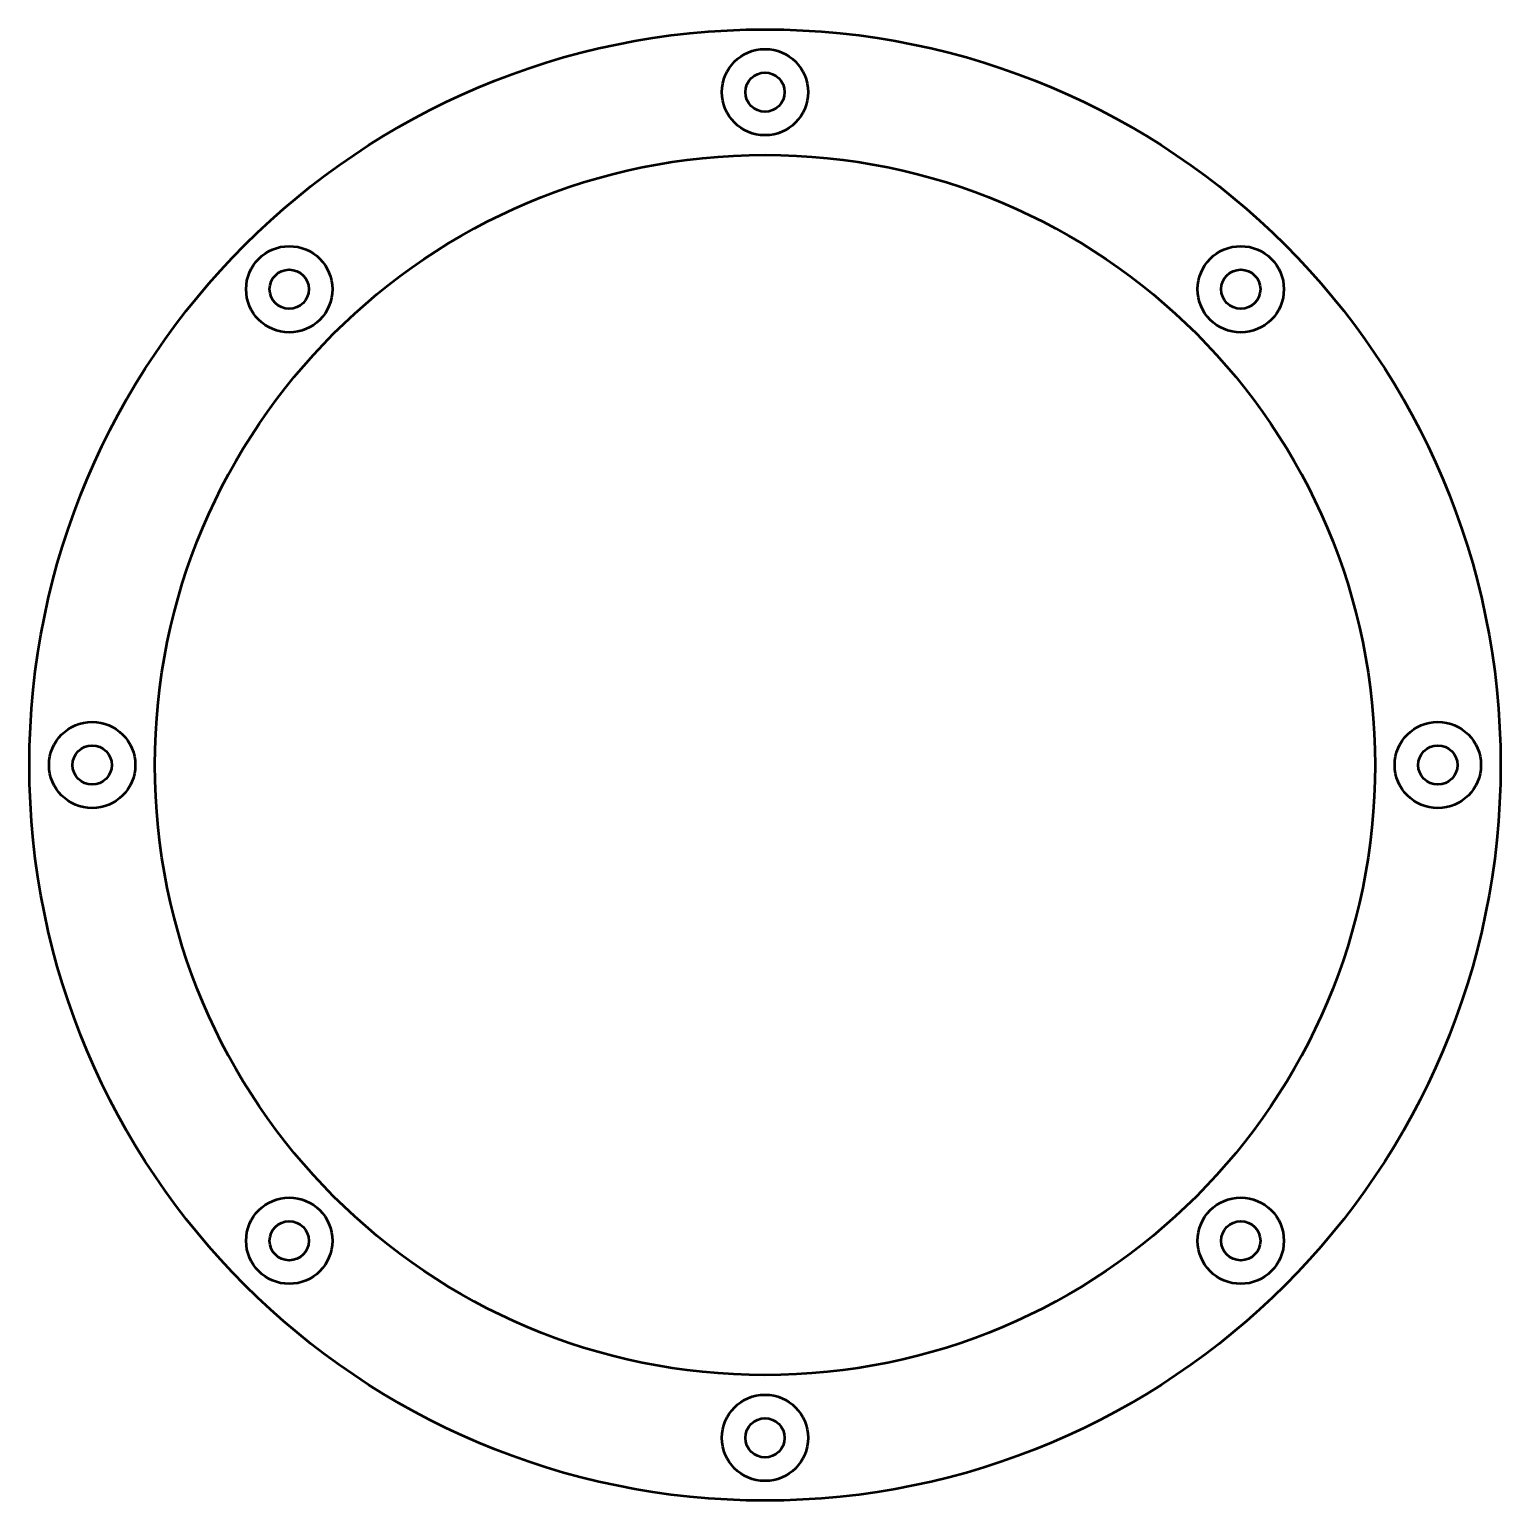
# Model space of a CAD drawing. Header units: millimetres. Extents: x -234 to 234, y 0 to 469.
import ezdxf

# ---------------------------------------------------------------- set-up
doc = ezdxf.new("R2010")
doc.units = ezdxf.units.MM
for name, color, linetype, lineweight in [('IV_FEATURE_PROFILES', 7, 'Continuous', 50), ('IV_INTERIOR_PROFILES', 7, 'Continuous', 50), ('IV_OUTER_PROFILE', 7, 'Continuous', 50)]:
    doc.layers.add(name, color=color, linetype=linetype, lineweight=lineweight)

msp = doc.modelspace()

# ---------------------------------------------------------------- linework, layer by layer
at = {"layer": 'IV_FEATURE_PROFILES'}
for centre in [(0, 449), (-151.67, 386.17), (151.67, 386.17), (-214.5, 234.5), (214.5, 234.5), (-151.67, 82.83), (151.67, 82.83), (0, 20)]:
    msp.add_circle(centre, 13.75, dxfattribs=at)
at = {"layer": 'IV_INTERIOR_PROFILES'}
for centre, radius in [((0, 449), 6.25), ((0, 234.5), 194.5), ((-151.67, 386.17), 6.25), ((151.67, 386.17), 6.25), ((-214.5, 234.5), 6.25), ((214.5, 234.5), 6.25), ((-151.67, 82.83), 6.25), ((151.67, 82.83), 6.25), ((0, 20), 6.25)]:
    msp.add_circle(centre, radius, dxfattribs=at)
at = {"layer": 'IV_OUTER_PROFILE'}
msp.add_circle((0, 234.5), 234.5, dxfattribs=at)

doc.saveas('drawing.dxf')
